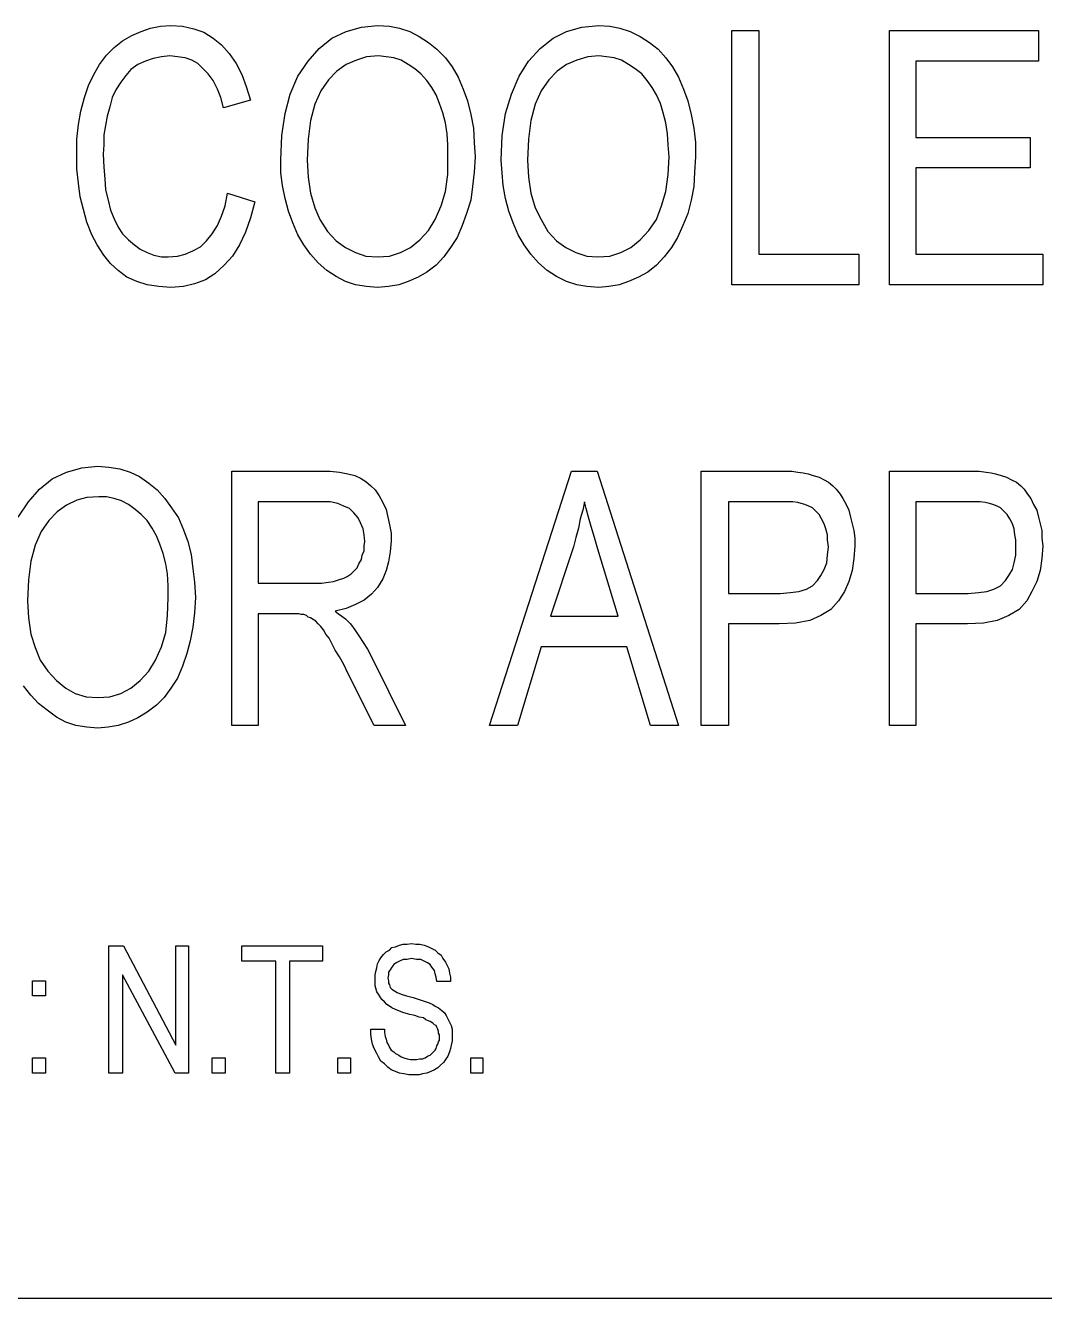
# Model space of a CAD drawing. Header units: metres. Extents: x 13 to 600, y -782 to -15.
# Drawn here: x 301.3 to 373.4, y -781.6 to -691.4 of the extents above; entities that cross this region are included whole.
import ezdxf

# ---------------------------------------------------------------- set-up
doc = ezdxf.new("R2010")
doc.units = ezdxf.units.M

msp = doc.modelspace()

# ---------------------------------------------------------------- linework, layer by layer
for p, q in [((308.82, -692.16), (309.48, -691.86)), ((309.48, -691.86), (310.14, -691.62)), ((310.14, -691.62), (310.86, -691.5)), ((310.86, -691.5), (311.58, -691.44)), ((311.58, -691.44), (312.42, -691.5)), ((312.42, -691.5), (313.2, -691.68)), ((313.2, -691.68), (313.92, -691.92)), ((313.92, -691.92), (314.58, -692.34)), ((322.98, -692.34), (324, -691.86)), ((324, -691.86), (325.08, -691.56)), ((325.08, -691.56), (326.22, -691.44)), ((326.22, -691.44), (327.06, -691.5)), ((327.06, -691.5), (327.78, -691.62)), ((327.78, -691.62), (328.5, -691.86)), ((328.5, -691.86), (329.16, -692.22)), ((338.64, -692.34), (339.6, -691.86)), ((339.6, -691.86), (340.68, -691.56)), ((340.68, -691.56), (341.88, -691.44)), ((341.88, -691.44), (342.66, -691.5)), ((342.66, -691.5), (343.38, -691.62)), ((343.38, -691.62), (344.1, -691.86)), ((344.1, -691.86), (344.82, -692.22)), ((351.3, -709.8), (351.3, -691.8)), ((351.3, -691.8), (353.22, -691.8)), ((353.22, -691.8), (353.22, -707.64)), ((362.46, -709.8), (362.46, -691.8)), ((362.46, -691.8), (373.02, -691.8)), ((373.02, -691.8), (373.02, -693.96)), ((307.02, -693.54), (307.56, -693)), ((307.56, -693), (308.16, -692.52)), ((308.16, -692.52), (308.82, -692.16)), ((314.58, -692.34), (315.18, -692.82)), ((315.18, -692.82), (315.72, -693.42)), ((322.08, -693.06), (322.98, -692.34)), ((329.16, -692.22), (329.82, -692.64)), ((329.82, -692.64), (330.42, -693.12)), ((337.74, -693.06), (338.64, -692.34)), ((344.82, -692.22), (345.48, -692.64)), ((345.48, -692.64), (346.08, -693.12)), ((306.54, -694.2), (307.02, -693.54)), ((310.32, -693.78), (309.78, -693.96)), ((310.92, -693.66), (310.32, -693.78)), ((311.52, -693.6), (310.92, -693.66)), ((312.06, -693.66), (311.52, -693.6)), ((312.6, -693.72), (312.06, -693.66)), ((313.08, -693.9), (312.6, -693.72)), ((313.5, -694.14), (313.08, -693.9)), ((315.72, -693.42), (316.2, -694.14)), ((321.3, -693.96), (322.08, -693.06)), ((324.72, -693.9), (324, -694.2)), ((325.44, -693.66), (324.72, -693.9)), ((326.28, -693.6), (325.44, -693.66)), ((326.82, -693.66), (326.28, -693.6)), ((327.36, -693.72), (326.82, -693.66)), ((327.9, -693.9), (327.36, -693.72)), ((328.38, -694.2), (327.9, -693.9)), ((330.42, -693.12), (331.02, -693.72)), ((331.02, -693.72), (331.5, -694.38)), ((336.9, -693.96), (337.74, -693.06)), ((340.32, -693.9), (339.6, -694.2)), ((341.1, -693.66), (340.32, -693.9)), ((341.88, -693.6), (341.1, -693.66)), ((342.42, -693.66), (341.88, -693.6)), ((342.96, -693.72), (342.42, -693.66)), ((343.5, -693.9), (342.96, -693.72)), ((343.98, -694.2), (343.5, -693.9)), ((346.08, -693.12), (346.62, -693.72)), ((346.62, -693.72), (347.1, -694.38)), ((306.12, -694.92), (306.54, -694.2)), ((308.76, -694.56), (308.4, -694.98)), ((309.24, -694.2), (308.76, -694.56)), ((309.78, -693.96), (309.24, -694.2)), ((313.86, -694.5), (313.5, -694.14)), ((314.22, -694.86), (313.86, -694.5)), ((316.2, -694.14), (316.62, -694.92)), ((320.58, -695.04), (321.3, -693.96)), ((323.34, -694.68), (322.74, -695.28)), ((324, -694.2), (323.34, -694.68)), ((328.86, -694.5), (328.38, -694.2)), ((329.28, -694.86), (328.86, -694.5)), ((331.5, -694.38), (331.92, -695.1)), ((336.24, -695.04), (336.9, -693.96)), ((338.94, -694.68), (338.34, -695.28)), ((339.6, -694.2), (338.94, -694.68)), ((344.46, -694.5), (343.98, -694.2)), ((344.94, -694.86), (344.46, -694.5)), ((347.1, -694.38), (347.52, -695.1)), ((373.02, -693.96), (364.32, -693.96)), ((364.32, -693.96), (364.32, -699.36)), ((305.46, -696.54), (305.76, -695.7)), ((305.76, -695.7), (306.12, -694.92)), ((308.04, -695.46), (307.68, -696)), ((308.4, -694.98), (308.04, -695.46)), ((314.58, -695.34), (314.22, -694.86)), ((314.88, -695.94), (314.58, -695.34)), ((316.62, -694.92), (316.92, -695.76)), ((320.04, -696.3), (320.58, -695.04)), ((322.74, -695.28), (322.2, -696.06)), ((329.7, -695.34), (329.28, -694.86)), ((330.06, -695.82), (329.7, -695.34)), ((331.92, -695.1), (332.28, -695.94)), ((335.7, -696.3), (336.24, -695.04)), ((338.34, -695.28), (337.8, -696.06)), ((345.3, -695.34), (344.94, -694.86)), ((345.66, -695.82), (345.3, -695.34)), ((347.52, -695.1), (347.88, -695.94)), ((305.22, -697.5), (305.46, -696.54)), ((307.44, -696.54), (307.26, -697.2)), ((307.68, -696), (307.44, -696.54)), ((315.12, -696.54), (314.88, -695.94)), ((315.3, -697.26), (315.12, -696.54)), ((316.92, -695.76), (317.22, -696.72)), ((319.68, -697.68), (320.04, -696.3)), ((322.2, -696.06), (321.78, -697.02)), ((330.36, -696.36), (330.06, -695.82)), ((330.6, -696.96), (330.36, -696.36)), ((332.28, -695.94), (332.58, -696.78)), ((335.28, -697.68), (335.7, -696.3)), ((337.8, -696.06), (337.38, -697.02)), ((345.96, -696.36), (345.66, -695.82)), ((346.26, -696.96), (345.96, -696.36)), ((347.88, -695.94), (348.18, -696.78)), ((305.04, -698.46), (305.22, -697.5)), ((307.26, -697.2), (307.08, -697.86)), ((317.22, -696.72), (315.3, -697.26)), ((321.78, -697.02), (321.48, -698.16)), ((330.84, -697.62), (330.6, -696.96)), ((332.58, -696.78), (332.82, -697.74)), ((337.38, -697.02), (337.08, -698.16)), ((346.44, -697.62), (346.26, -696.96)), ((348.18, -696.78), (348.42, -697.74)), ((307.08, -697.86), (306.96, -698.52)), ((319.44, -699.24), (319.68, -697.68)), ((321.48, -698.16), (321.3, -699.48)), ((331.02, -698.34), (330.84, -697.62)), ((331.14, -699.12), (331.02, -698.34)), ((332.82, -697.74), (333, -698.7)), ((335.04, -699.24), (335.28, -697.68)), ((337.08, -698.16), (336.9, -699.48)), ((346.62, -698.34), (346.44, -697.62)), ((346.74, -699.12), (346.62, -698.34)), ((348.42, -697.74), (348.6, -698.7)), ((304.92, -699.48), (305.04, -698.46)), ((306.96, -698.52), (306.84, -699.18)), ((306.84, -699.18), (306.84, -699.9)), ((319.38, -700.98), (319.44, -699.24)), ((331.2, -699.9), (331.14, -699.12)), ((333, -698.7), (333.06, -699.72)), ((334.98, -700.98), (335.04, -699.24)), ((346.8, -699.9), (346.74, -699.12)), ((348.6, -698.7), (348.72, -699.72)), ((304.92, -700.56), (304.92, -699.48)), ((306.84, -699.9), (306.78, -700.56)), ((321.3, -699.48), (321.24, -700.98)), ((331.2, -700.74), (331.2, -699.9)), ((333.06, -699.72), (333.12, -700.74)), ((336.9, -699.48), (336.84, -700.98)), ((346.86, -700.74), (346.8, -699.9)), ((348.72, -699.72), (348.72, -700.74)), ((364.32, -699.36), (372.42, -699.36)), ((372.42, -699.36), (372.42, -701.52)), ((304.92, -701.58), (304.92, -700.56)), ((306.78, -700.56), (306.84, -701.46)), ((319.38, -701.88), (319.38, -700.98)), ((321.24, -700.98), (321.3, -702.18)), ((331.2, -702), (331.2, -700.74)), ((333.12, -700.74), (333.06, -701.82)), ((335.04, -701.88), (334.98, -700.98)), ((336.84, -700.98), (336.9, -702.18)), ((346.8, -702), (346.86, -700.74)), ((348.72, -700.74), (348.66, -701.82)), ((305.04, -702.6), (304.92, -701.58)), ((306.84, -701.46), (306.9, -702.3)), ((319.5, -702.78), (319.38, -701.88)), ((331.02, -703.2), (331.2, -702)), ((333.06, -701.82), (332.94, -702.84)), ((335.1, -702.78), (335.04, -701.88)), ((346.62, -703.2), (346.8, -702)), ((348.66, -701.82), (348.6, -702.84)), ((372.42, -701.52), (364.32, -701.52)), ((364.32, -701.52), (364.32, -707.64)), ((305.16, -703.56), (305.04, -702.6)), ((306.9, -702.3), (306.96, -703.08)), ((319.68, -703.68), (319.5, -702.78)), ((321.3, -702.18), (321.48, -703.32)), ((332.94, -702.84), (332.82, -703.8)), ((335.28, -703.68), (335.1, -702.78)), ((336.9, -702.18), (337.08, -703.32)), ((348.6, -702.84), (348.42, -703.8)), ((305.4, -704.46), (305.16, -703.56)), ((306.96, -703.08), (307.14, -703.8)), ((307.14, -703.8), (307.32, -704.52)), ((315.42, -704.22), (315.6, -703.32)), ((315.6, -703.32), (317.52, -703.92)), ((319.92, -704.58), (319.68, -703.68)), ((321.48, -703.32), (321.78, -704.34)), ((330.72, -704.22), (331.02, -703.2)), ((332.82, -703.8), (332.52, -704.76)), ((335.52, -704.58), (335.28, -703.68)), ((337.08, -703.32), (337.38, -704.34)), ((346.32, -704.22), (346.62, -703.2)), ((348.42, -703.8), (348.18, -704.76)), ((305.64, -705.36), (305.4, -704.46)), ((307.32, -704.52), (307.56, -705.12)), ((315.18, -704.94), (315.42, -704.22)), ((317.52, -703.92), (317.22, -705.06)), ((320.22, -705.42), (319.92, -704.58)), ((321.78, -704.34), (322.14, -705.18)), ((330.3, -705.18), (330.72, -704.22)), ((335.82, -705.42), (335.52, -704.58)), ((337.38, -704.34), (337.8, -705.18)), ((345.96, -705.18), (346.32, -704.22)), ((306, -706.26), (305.64, -705.36)), ((307.56, -705.12), (307.86, -705.72)), ((314.52, -706.2), (314.88, -705.6)), ((314.88, -705.6), (315.18, -704.94)), ((317.22, -705.06), (316.86, -706.08)), ((320.58, -706.26), (320.22, -705.42)), ((322.14, -705.18), (322.68, -706.02)), ((329.82, -705.96), (330.3, -705.18)), ((332.22, -705.6), (331.86, -706.44)), ((332.52, -704.76), (332.22, -705.6)), ((336.18, -706.26), (335.82, -705.42)), ((337.8, -705.18), (338.28, -706.02)), ((345.42, -705.96), (345.96, -705.18)), ((347.82, -705.6), (347.46, -706.44)), ((348.18, -704.76), (347.82, -705.6)), ((306.36, -706.98), (306, -706.26)), ((307.86, -705.72), (308.16, -706.2)), ((308.16, -706.2), (308.58, -706.62)), ((314.1, -706.68), (314.52, -706.2)), ((316.86, -706.08), (316.44, -706.98)), ((321, -706.98), (320.58, -706.26)), ((322.68, -706.02), (323.28, -706.68)), ((329.22, -706.62), (329.82, -705.96)), ((331.86, -706.44), (331.38, -707.16)), ((336.6, -706.98), (336.18, -706.26)), ((338.28, -706.02), (338.88, -706.68)), ((344.82, -706.62), (345.42, -705.96)), ((347.46, -706.44), (347.04, -707.16)), ((306.84, -707.7), (306.36, -706.98)), ((308.58, -706.62), (309, -706.98)), ((309, -706.98), (309.42, -707.28)), ((309.42, -707.28), (309.9, -707.52)), ((312.6, -707.64), (313.14, -707.4)), ((313.14, -707.4), (313.68, -707.1)), ((313.68, -707.1), (314.1, -706.68)), ((316.44, -706.98), (315.96, -707.76)), ((321.48, -707.64), (321, -706.98)), ((323.28, -706.68), (323.94, -707.16)), ((323.94, -707.16), (324.66, -707.52)), ((327.84, -707.52), (328.56, -707.16)), ((328.56, -707.16), (329.22, -706.62)), ((331.38, -707.16), (330.9, -707.82)), ((337.08, -707.64), (336.6, -706.98)), ((338.88, -706.68), (339.54, -707.16)), ((339.54, -707.16), (340.26, -707.52)), ((343.44, -707.52), (344.16, -707.16)), ((344.16, -707.16), (344.82, -706.62)), ((347.04, -707.16), (346.5, -707.82)), ((307.32, -708.3), (306.84, -707.7)), ((307.86, -708.78), (307.32, -708.3)), ((309.9, -707.52), (310.38, -707.7)), ((310.38, -707.7), (310.92, -707.82)), ((310.92, -707.82), (311.4, -707.82)), ((311.4, -707.82), (312.06, -707.76)), ((312.06, -707.76), (312.6, -707.64)), ((315.96, -707.76), (315.36, -708.42)), ((322.02, -708.24), (321.48, -707.64)), ((322.62, -708.78), (322.02, -708.24)), ((324.66, -707.52), (325.38, -707.76)), ((325.38, -707.76), (326.22, -707.82)), ((326.22, -707.82), (327.06, -707.76)), ((327.06, -707.76), (327.84, -707.52)), ((330.9, -707.82), (330.36, -708.42)), ((337.62, -708.24), (337.08, -707.64)), ((338.22, -708.78), (337.62, -708.24)), ((340.26, -707.52), (341.04, -707.76)), ((341.04, -707.76), (341.82, -707.82)), ((341.82, -707.82), (342.66, -707.76)), ((342.66, -707.76), (343.44, -707.52)), ((346.5, -707.82), (345.96, -708.42)), ((353.22, -707.64), (360.3, -707.64)), ((360.3, -707.64), (360.3, -709.8)), ((364.32, -707.64), (373.32, -707.64)), ((373.32, -707.64), (373.32, -709.8)), ((308.46, -709.26), (307.86, -708.78)), ((314.7, -709.02), (314.04, -709.44)), ((315.36, -708.42), (314.7, -709.02)), ((323.28, -709.2), (322.62, -708.78)), ((323.94, -709.56), (323.28, -709.2)), ((329.7, -708.9), (329.1, -709.26)), ((330.36, -708.42), (329.7, -708.9)), ((338.88, -709.2), (338.22, -708.78)), ((339.6, -709.56), (338.88, -709.2)), ((345.36, -708.9), (344.7, -709.26)), ((345.96, -708.42), (345.36, -708.9)), ((309.18, -709.56), (308.46, -709.26)), ((309.9, -709.8), (309.18, -709.56)), ((310.74, -709.92), (309.9, -709.8)), ((311.58, -709.98), (310.74, -709.92)), ((312.48, -709.92), (311.58, -709.98)), ((313.26, -709.74), (312.48, -709.92)), ((314.04, -709.44), (313.26, -709.74)), ((324.66, -709.8), (323.94, -709.56)), ((325.44, -709.92), (324.66, -709.8)), ((326.22, -709.98), (325.44, -709.92)), ((327, -709.92), (326.22, -709.98)), ((327.72, -709.8), (327, -709.92)), ((328.38, -709.56), (327.72, -709.8)), ((329.1, -709.26), (328.38, -709.56)), ((340.32, -709.8), (339.6, -709.56)), ((341.04, -709.92), (340.32, -709.8)), ((341.88, -709.98), (341.04, -709.92)), ((342.6, -709.92), (341.88, -709.98)), ((343.32, -709.8), (342.6, -709.92)), ((343.98, -709.56), (343.32, -709.8)), ((344.7, -709.26), (343.98, -709.56)), ((360.3, -709.8), (351.3, -709.8)), ((373.32, -709.8), (362.46, -709.8)), ((304.2, -723.06), (305.28, -722.76)), ((305.28, -722.76), (306.42, -722.64)), ((306.42, -722.64), (307.2, -722.7)), ((307.2, -722.7), (307.98, -722.82)), ((302.28, -724.26), (303.18, -723.54)), ((303.18, -723.54), (304.2, -723.06)), ((307.98, -722.82), (308.7, -723.06)), ((308.7, -723.06), (309.36, -723.36)), ((309.36, -723.36), (310.02, -723.84)), ((315.9, -741), (315.9, -723)), ((315.9, -723), (322.14, -723)), ((322.14, -723), (322.86, -723)), ((322.86, -723), (323.52, -723.06)), ((323.52, -723.06), (324.12, -723.18)), ((324.12, -723.18), (324.6, -723.3)), ((324.6, -723.3), (325.02, -723.48)), ((325.02, -723.48), (325.38, -723.72)), ((334.14, -741), (339.96, -723)), ((339.96, -723), (341.76, -723)), ((341.76, -723), (347.52, -741)), ((349.14, -741), (349.14, -723)), ((349.14, -723), (354.54, -723)), ((354.54, -723), (355.08, -723)), ((355.08, -723), (355.56, -723)), ((355.56, -723), (355.98, -723.06)), ((355.98, -723.06), (356.34, -723.12)), ((356.34, -723.12), (356.7, -723.18)), ((356.7, -723.18), (357.06, -723.3)), ((357.06, -723.3), (357.48, -723.42)), ((357.48, -723.42), (357.84, -723.6)), ((357.84, -723.6), (358.14, -723.78)), ((362.46, -741), (362.46, -723)), ((362.46, -723), (367.8, -723)), ((367.8, -723), (368.34, -723)), ((368.34, -723), (368.82, -723)), ((368.82, -723), (369.3, -723.06)), ((369.3, -723.06), (369.66, -723.12)), ((369.66, -723.12), (369.96, -723.18)), ((369.96, -723.18), (370.38, -723.3)), ((370.38, -723.3), (370.74, -723.42)), ((370.74, -723.42), (371.1, -723.6)), ((371.1, -723.6), (371.46, -723.78)), ((301.5, -725.16), (302.28, -724.26)), ((310.02, -723.84), (310.62, -724.32)), ((310.62, -724.32), (311.16, -724.92)), ((325.38, -723.72), (325.74, -724.02)), ((325.74, -724.02), (326.04, -724.32)), ((326.04, -724.32), (326.34, -724.74)), ((358.14, -723.78), (358.44, -724.02)), ((358.44, -724.02), (358.68, -724.26)), ((358.68, -724.26), (358.98, -724.62)), ((371.46, -723.78), (371.76, -724.02)), ((371.76, -724.02), (372, -724.26)), ((372, -724.26), (372.24, -724.62)), ((300.78, -726.24), (301.5, -725.16)), ((304.2, -725.4), (303.54, -725.88)), ((304.92, -725.04), (304.2, -725.4)), ((305.64, -724.86), (304.92, -725.04)), ((306.48, -724.8), (305.64, -724.86)), ((307.02, -724.8), (306.48, -724.8)), ((307.56, -724.92), (307.02, -724.8)), ((308.1, -725.1), (307.56, -724.92)), ((308.58, -725.34), (308.1, -725.1)), ((309.06, -725.7), (308.58, -725.34)), ((311.16, -724.92), (311.64, -725.58)), ((322.26, -725.16), (317.76, -725.16)), ((317.76, -725.16), (317.76, -730.92)), ((322.86, -725.16), (322.26, -725.16)), ((323.4, -725.28), (322.86, -725.16)), ((323.82, -725.46), (323.4, -725.28)), ((324.24, -725.64), (323.82, -725.46)), ((326.34, -724.74), (326.58, -725.22)), ((326.58, -725.22), (326.82, -725.7)), ((340.86, -725.16), (340.74, -725.76)), ((340.98, -725.64), (340.86, -725.16)), ((354.72, -725.16), (351.06, -725.16)), ((351.06, -725.16), (351.06, -731.64)), ((355.2, -725.16), (354.72, -725.16)), ((355.62, -725.16), (355.2, -725.16)), ((355.98, -725.22), (355.62, -725.16)), ((356.22, -725.28), (355.98, -725.22)), ((356.46, -725.34), (356.22, -725.28)), ((356.76, -725.46), (356.46, -725.34)), ((357, -725.58), (356.76, -725.46)), ((358.98, -724.62), (359.16, -724.92)), ((359.16, -724.92), (359.4, -725.34)), ((359.4, -725.34), (359.58, -725.76)), ((367.98, -725.16), (364.32, -725.16)), ((364.32, -725.16), (364.32, -731.64)), ((368.46, -725.16), (367.98, -725.16)), ((368.88, -725.16), (368.46, -725.16)), ((369.24, -725.22), (368.88, -725.16)), ((369.54, -725.28), (369.24, -725.22)), ((369.78, -725.34), (369.54, -725.28)), ((370.08, -725.46), (369.78, -725.34)), ((370.32, -725.58), (370.08, -725.46)), ((372.24, -724.62), (372.48, -724.92)), ((372.48, -724.92), (372.66, -725.34)), ((372.66, -725.34), (372.9, -725.76)), ((303.54, -725.88), (302.94, -726.48)), ((309.48, -726.06), (309.06, -725.7)), ((309.9, -726.48), (309.48, -726.06)), ((311.64, -725.58), (312.12, -726.3)), ((312.12, -726.3), (312.48, -727.14)), ((324.54, -725.94), (324.24, -725.64)), ((324.84, -726.3), (324.54, -725.94)), ((325.02, -726.66), (324.84, -726.3)), ((326.82, -725.7), (326.94, -726.24)), ((326.94, -726.24), (327.06, -726.78)), ((340.56, -726.36), (340.44, -727.02)), ((340.74, -725.76), (340.56, -726.36)), ((341.16, -726.24), (340.98, -725.64)), ((341.34, -726.9), (341.16, -726.24)), ((357.24, -725.82), (357, -725.58)), ((357.48, -726.06), (357.24, -725.82)), ((357.66, -726.36), (357.48, -726.06)), ((357.84, -726.72), (357.66, -726.36)), ((359.58, -725.76), (359.7, -726.24)), ((359.7, -726.24), (359.82, -726.72)), ((370.56, -725.82), (370.32, -725.58)), ((370.8, -726.06), (370.56, -725.82)), ((370.98, -726.36), (370.8, -726.06)), ((371.16, -726.72), (370.98, -726.36)), ((372.9, -725.76), (373.02, -726.24)), ((373.02, -726.24), (373.14, -726.72)), ((302.4, -727.26), (301.98, -728.22)), ((302.94, -726.48), (302.4, -727.26)), ((310.26, -727.02), (309.9, -726.48)), ((310.56, -727.56), (310.26, -727.02)), ((312.48, -727.14), (312.78, -727.98)), ((325.2, -727.08), (325.02, -726.66)), ((325.26, -727.5), (325.2, -727.08)), ((327.06, -726.78), (327.18, -727.38)), ((340.44, -727.02), (340.26, -727.68)), ((341.58, -727.68), (341.34, -726.9)), ((357.96, -727.08), (357.84, -726.72)), ((358.08, -727.5), (357.96, -727.08)), ((359.82, -726.72), (359.94, -727.2)), ((359.94, -727.2), (360, -727.74)), ((371.28, -727.08), (371.16, -726.72)), ((371.34, -727.5), (371.28, -727.08)), ((373.14, -726.72), (373.26, -727.2)), ((373.26, -727.2), (373.26, -727.74)), ((310.8, -728.16), (310.56, -727.56)), ((311.04, -728.82), (310.8, -728.16)), ((312.78, -727.98), (313.02, -728.88)), ((325.32, -727.98), (325.26, -727.5)), ((325.26, -728.28), (325.32, -727.98)), ((327.18, -727.92), (327.12, -728.7)), ((327.18, -727.38), (327.18, -727.92)), ((340.26, -727.68), (340.08, -728.34)), ((341.82, -728.52), (341.58, -727.68)), ((358.08, -727.86), (358.08, -727.5)), ((358.14, -728.34), (358.08, -727.86)), ((360, -727.74), (360, -728.28)), ((371.4, -727.86), (371.34, -727.5)), ((371.4, -728.34), (371.4, -727.86)), ((373.26, -727.74), (373.32, -728.28)), ((301.98, -728.22), (301.68, -729.36)), ((311.22, -729.54), (311.04, -728.82)), ((313.02, -728.88), (313.14, -729.9)), ((325.08, -729.24), (325.14, -728.94)), ((325.14, -728.94), (325.26, -728.64)), ((325.26, -728.64), (325.26, -728.28)), ((327.12, -728.7), (327, -729.42)), ((340.08, -728.34), (338.46, -733.26)), ((343.26, -733.26), (341.82, -728.52)), ((358.02, -729.48), (358.08, -728.94)), ((358.08, -728.94), (358.14, -728.34)), ((360, -728.28), (359.94, -729.18)), ((371.28, -729.48), (371.4, -728.94)), ((371.4, -728.94), (371.4, -728.34)), ((373.32, -728.28), (373.26, -729.18)), ((301.68, -729.36), (301.5, -730.68)), ((311.34, -730.26), (311.22, -729.54)), ((313.14, -729.9), (313.26, -730.86)), ((324.54, -730.08), (324.78, -729.84)), ((324.78, -729.84), (324.9, -729.54)), ((324.9, -729.54), (325.08, -729.24)), ((327, -729.42), (326.82, -730.02)), ((357.6, -730.38), (357.84, -729.96)), ((357.84, -729.96), (358.02, -729.48)), ((359.94, -729.18), (359.82, -730.02)), ((370.92, -730.38), (371.16, -729.96)), ((371.16, -729.96), (371.28, -729.48)), ((373.26, -729.18), (373.14, -730.02)), ((301.5, -730.68), (301.44, -732.18)), ((311.4, -731.1), (311.34, -730.26)), ((313.26, -730.86), (313.32, -731.94)), ((322.26, -730.92), (322.74, -730.86)), ((322.74, -730.86), (323.1, -730.8)), ((323.1, -730.8), (323.46, -730.68)), ((323.46, -730.68), (323.82, -730.56)), ((323.82, -730.56), (324.06, -730.44)), ((324.06, -730.44), (324.36, -730.26)), ((324.36, -730.26), (324.54, -730.08)), ((326.58, -730.62), (326.22, -731.22)), ((326.82, -730.02), (326.58, -730.62)), ((357, -731.1), (357.36, -730.74)), ((357.36, -730.74), (357.6, -730.38)), ((359.58, -730.8), (359.28, -731.52)), ((359.82, -730.02), (359.58, -730.8)), ((370.32, -731.1), (370.68, -730.74)), ((370.68, -730.74), (370.92, -730.38)), ((372.9, -730.8), (372.54, -731.52)), ((373.14, -730.02), (372.9, -730.8)), ((311.4, -731.94), (311.4, -731.1)), ((317.76, -730.92), (321.78, -730.92)), ((321.78, -730.92), (322.26, -730.92)), ((325.8, -731.7), (325.26, -732.12)), ((326.22, -731.22), (325.8, -731.7)), ((351.06, -731.64), (354.72, -731.64)), ((354.72, -731.64), (355.44, -731.58)), ((355.44, -731.58), (356.04, -731.52)), ((356.04, -731.52), (356.58, -731.34)), ((356.58, -731.34), (357, -731.1)), ((359.28, -731.52), (358.86, -732.18)), ((364.32, -731.64), (368.04, -731.64)), ((368.04, -731.64), (368.76, -731.58)), ((368.76, -731.58), (369.36, -731.52)), ((369.36, -731.52), (369.84, -731.34)), ((369.84, -731.34), (370.32, -731.1)), ((372.54, -731.52), (372.18, -732.18)), ((301.44, -732.18), (301.5, -733.38)), ((311.34, -733.2), (311.4, -731.94)), ((313.32, -731.94), (313.26, -733.02)), ((324.66, -732.42), (324, -732.72)), ((325.26, -732.12), (324.66, -732.42)), ((358.86, -732.18), (358.32, -732.78)), ((372.18, -732.18), (371.64, -732.78)), ((301.5, -733.38), (301.68, -734.52)), ((311.22, -734.4), (311.34, -733.2)), ((313.26, -733.02), (313.14, -734.04)), ((319.92, -733.08), (317.76, -733.08)), ((317.76, -733.08), (317.76, -741)), ((320.22, -733.08), (319.92, -733.08)), ((320.46, -733.08), (320.22, -733.08)), ((320.64, -733.08), (320.46, -733.08)), ((320.82, -733.14), (320.64, -733.08)), ((321, -733.14), (320.82, -733.14)), ((321.18, -733.2), (321, -733.14)), ((321.3, -733.32), (321.18, -733.2)), ((321.48, -733.38), (321.3, -733.32)), ((321.66, -733.5), (321.48, -733.38)), ((321.84, -733.62), (321.66, -733.5)), ((324, -732.72), (323.22, -732.9)), ((323.22, -732.9), (323.46, -733.08)), ((323.46, -733.08), (323.7, -733.26)), ((323.7, -733.26), (323.94, -733.44)), ((323.94, -733.44), (324.12, -733.62)), ((338.46, -733.26), (343.26, -733.26)), ((356.82, -733.56), (355.8, -733.74)), ((357.6, -733.2), (356.82, -733.56)), ((358.32, -732.78), (357.6, -733.2)), ((370.08, -733.56), (369.12, -733.74)), ((370.92, -733.2), (370.08, -733.56)), ((371.64, -732.78), (370.92, -733.2)), ((310.92, -735.42), (311.22, -734.4)), ((313.14, -734.04), (312.96, -735)), ((322.02, -733.8), (321.84, -733.62)), ((322.2, -733.98), (322.02, -733.8)), ((322.38, -734.22), (322.2, -733.98)), ((322.56, -734.52), (322.38, -734.22)), ((324.12, -733.62), (324.3, -733.8)), ((324.3, -733.8), (324.6, -734.22)), ((324.6, -734.22), (324.9, -734.64)), ((354.66, -733.8), (351.06, -733.8)), ((351.06, -733.8), (351.06, -741)), ((355.8, -733.74), (354.66, -733.8)), ((367.98, -733.8), (364.32, -733.8)), ((364.32, -733.8), (364.32, -741)), ((369.12, -733.74), (367.98, -733.8)), ((301.68, -734.52), (301.98, -735.48)), ((312.96, -735), (312.72, -735.9)), ((322.8, -734.82), (322.56, -734.52)), ((322.98, -735.18), (322.8, -734.82)), ((323.22, -735.66), (322.98, -735.18)), ((324.9, -734.64), (325.2, -735.12)), ((325.2, -735.12), (325.5, -735.6)), ((301.98, -735.48), (302.34, -736.38)), ((310.5, -736.38), (310.92, -735.42)), ((312.72, -735.9), (312.42, -736.8)), ((323.52, -736.14), (323.22, -735.66)), ((323.82, -736.68), (323.52, -736.14)), ((325.5, -735.6), (325.8, -736.14)), ((325.8, -736.14), (328.2, -741)), ((337.8, -735.42), (336.12, -741)), ((343.86, -735.42), (337.8, -735.42)), ((345.54, -741), (343.86, -735.42)), ((302.34, -736.38), (302.88, -737.16)), ((302.88, -737.16), (303.48, -737.82)), ((309.42, -737.82), (310.02, -737.16)), ((310.02, -737.16), (310.5, -736.38)), ((312.42, -736.8), (312.06, -737.64)), ((324.12, -737.28), (323.82, -736.68)), ((303.48, -737.82), (304.14, -738.36)), ((308.76, -738.36), (309.42, -737.82)), ((312.06, -737.64), (311.58, -738.36)), ((325.98, -741), (324.12, -737.28)), ((301.68, -738.84), (301.14, -738.18)), ((302.22, -739.44), (301.68, -738.84)), ((304.14, -738.36), (304.8, -738.72)), ((304.8, -738.72), (305.58, -738.96)), ((305.58, -738.96), (306.42, -739.02)), ((306.42, -739.02), (307.26, -738.96)), ((307.26, -738.96), (308.04, -738.72)), ((308.04, -738.72), (308.76, -738.36)), ((311.58, -738.36), (311.1, -739.02)), ((302.82, -739.92), (302.22, -739.44)), ((310.56, -739.56), (309.9, -740.04)), ((311.1, -739.02), (310.56, -739.56)), ((303.48, -740.4), (302.82, -739.92)), ((304.14, -740.76), (303.48, -740.4)), ((304.86, -741), (304.14, -740.76)), ((308.58, -740.76), (307.86, -741)), ((309.24, -740.46), (308.58, -740.76)), ((309.9, -740.04), (309.24, -740.46)), ((305.64, -741.12), (304.86, -741)), ((306.42, -741.18), (305.64, -741.12)), ((307.14, -741.12), (306.42, -741.18)), ((307.86, -741), (307.14, -741.12)), ((317.76, -741), (315.9, -741)), ((328.2, -741), (325.98, -741)), ((336.12, -741), (334.14, -741)), ((347.52, -741), (345.54, -741)), ((351.06, -741), (349.14, -741)), ((364.32, -741), (362.46, -741)), ((307.2, -765.6), (307.2, -756.6)), ((307.2, -756.6), (308.22, -756.6)), ((308.22, -756.6), (311.94, -763.62)), ((311.94, -763.62), (311.94, -756.6)), ((311.94, -756.6), (312.84, -756.6)), ((312.84, -756.6), (312.84, -765.6)), ((316.62, -757.68), (316.62, -756.6)), ((316.62, -756.6), (322.32, -756.6)), ((322.32, -756.6), (322.32, -757.68)), ((326.82, -757.02), (327.06, -756.9)), ((327.06, -756.9), (327.24, -756.72)), ((327.24, -756.72), (327.48, -756.66)), ((327.48, -756.66), (327.78, -756.54)), ((327.78, -756.54), (328.02, -756.48)), ((328.02, -756.48), (328.32, -756.48)), ((328.32, -756.48), (328.62, -756.42)), ((328.62, -756.42), (328.92, -756.48)), ((328.92, -756.48), (329.22, -756.48)), ((329.22, -756.48), (329.52, -756.54)), ((329.52, -756.54), (329.82, -756.66)), ((329.82, -756.66), (330.06, -756.78)), ((330.06, -756.78), (330.3, -756.9)), ((330.3, -756.9), (330.48, -757.08)), ((319.02, -757.68), (316.62, -757.68)), ((319.02, -765.6), (319.02, -757.68)), ((322.32, -757.68), (319.98, -757.68)), ((319.98, -757.68), (319.98, -765.6)), ((326.16, -758.16), (326.22, -757.86)), ((326.22, -757.86), (326.34, -757.62)), ((326.34, -757.62), (326.46, -757.44)), ((326.46, -757.44), (326.64, -757.2)), ((326.64, -757.2), (326.82, -757.02)), ((327.54, -757.8), (327.36, -757.92)), ((327.78, -757.68), (327.54, -757.8)), ((328.02, -757.56), (327.78, -757.68)), ((328.32, -757.56), (328.02, -757.56)), ((328.62, -757.5), (328.32, -757.56)), ((328.98, -757.56), (328.62, -757.5)), ((329.28, -757.56), (328.98, -757.56)), ((329.52, -757.68), (329.28, -757.56)), ((329.76, -757.8), (329.52, -757.68)), ((329.94, -757.92), (329.76, -757.8)), ((330.48, -757.08), (330.72, -757.26)), ((330.72, -757.26), (330.84, -757.5)), ((330.84, -757.5), (331.02, -757.74)), ((331.02, -757.74), (331.14, -757.98)), ((311.88, -765.6), (308.16, -758.64)), ((308.16, -758.64), (308.16, -765.6)), ((326.04, -758.64), (326.1, -758.4)), ((326.04, -758.94), (326.04, -758.64)), ((326.1, -758.4), (326.16, -758.16)), ((327, -758.64), (326.94, -758.88)), ((327.12, -758.28), (327, -758.46)), ((327, -758.46), (327, -758.64)), ((327.24, -758.1), (327.12, -758.28)), ((327.36, -757.92), (327.24, -758.1)), ((330.06, -758.1), (329.94, -757.92)), ((330.24, -758.34), (330.06, -758.1)), ((330.3, -758.58), (330.24, -758.34)), ((330.36, -758.82), (330.3, -758.58)), ((331.14, -757.98), (331.26, -758.22)), ((331.26, -758.22), (331.32, -758.52)), ((331.32, -758.52), (331.38, -758.82)), ((301.8, -760.14), (301.8, -759.06)), ((301.8, -759.06), (302.7, -759.06)), ((302.7, -759.06), (302.7, -760.14)), ((326.04, -759.18), (326.04, -758.94)), ((326.04, -759.42), (326.04, -759.18)), ((326.1, -759.6), (326.04, -759.42)), ((326.16, -759.84), (326.1, -759.6)), ((326.94, -758.88), (327, -759.06)), ((327, -759.06), (327, -759.24)), ((327, -759.24), (327.06, -759.36)), ((327.06, -759.36), (327.12, -759.54)), ((327.12, -759.54), (327.24, -759.66)), ((327.24, -759.66), (327.42, -759.78)), ((330.42, -759.12), (330.36, -758.82)), ((331.38, -759.12), (330.42, -759.12)), ((331.38, -758.82), (331.38, -759.12)), ((302.7, -760.14), (301.8, -760.14)), ((326.28, -760.02), (326.16, -759.84)), ((326.4, -760.2), (326.28, -760.02)), ((326.52, -760.38), (326.4, -760.2)), ((326.7, -760.56), (326.52, -760.38)), ((326.88, -760.74), (326.7, -760.56)), ((327.42, -759.78), (327.6, -759.9)), ((327.6, -759.9), (327.9, -760.02)), ((327.9, -760.02), (328.26, -760.14)), ((328.26, -760.14), (328.74, -760.26)), ((328.74, -760.26), (329.16, -760.38)), ((329.16, -760.38), (329.52, -760.5)), ((329.52, -760.5), (329.88, -760.62)), ((327.06, -760.86), (326.88, -760.74)), ((327.24, -760.98), (327.06, -760.86)), ((327.48, -761.1), (327.24, -760.98)), ((327.78, -761.22), (327.48, -761.1)), ((328.08, -761.34), (327.78, -761.22)), ((328.5, -761.46), (328.08, -761.34)), ((328.86, -761.52), (328.5, -761.46)), ((329.88, -760.62), (330.12, -760.74)), ((330.12, -760.74), (330.3, -760.86)), ((330.3, -760.86), (330.54, -760.98)), ((330.54, -760.98), (330.78, -761.16)), ((330.78, -761.16), (330.96, -761.34)), ((330.96, -761.34), (331.08, -761.52)), ((329.16, -761.64), (328.86, -761.52)), ((329.46, -761.7), (329.16, -761.64)), ((329.64, -761.82), (329.46, -761.7)), ((329.76, -761.88), (329.64, -761.82)), ((329.94, -761.94), (329.76, -761.88)), ((330.12, -762.06), (329.94, -761.94)), ((330.24, -762.18), (330.12, -762.06)), ((330.36, -762.24), (330.24, -762.18)), ((330.42, -762.36), (330.36, -762.24)), ((330.48, -762.48), (330.42, -762.36)), ((331.08, -761.52), (331.2, -761.76)), ((331.2, -761.76), (331.32, -762)), ((331.32, -762), (331.44, -762.24)), ((331.44, -762.24), (331.5, -762.48)), ((325.74, -762.48), (326.7, -762.48)), ((325.74, -762.84), (325.74, -762.48)), ((325.8, -763.2), (325.74, -762.84)), ((325.86, -763.56), (325.8, -763.2)), ((326.7, -762.48), (326.7, -762.72)), ((326.7, -762.72), (326.76, -763.02)), ((326.76, -763.02), (326.82, -763.2)), ((326.82, -763.2), (326.88, -763.44)), ((330.54, -762.66), (330.48, -762.48)), ((330.54, -762.78), (330.54, -762.66)), ((330.6, -762.9), (330.54, -762.78)), ((330.54, -763.38), (330.6, -763.26)), ((330.6, -763.08), (330.6, -762.9)), ((330.6, -763.26), (330.6, -763.08)), ((331.5, -762.48), (331.5, -762.78)), ((331.5, -762.78), (331.5, -763.02)), ((331.5, -763.02), (331.5, -763.32)), ((325.98, -763.86), (325.86, -763.56)), ((326.16, -764.22), (325.98, -763.86)), ((326.88, -763.44), (327, -763.62)), ((327, -763.62), (327.06, -763.8)), ((327.06, -763.8), (327.18, -763.98)), ((327.18, -763.98), (327.36, -764.1)), ((327.36, -764.1), (327.48, -764.22)), ((330.06, -764.22), (330.18, -764.1)), ((330.18, -764.1), (330.3, -763.98)), ((330.3, -763.98), (330.36, -763.86)), ((330.36, -763.86), (330.42, -763.68)), ((330.42, -763.68), (330.48, -763.56)), ((330.48, -763.56), (330.54, -763.38)), ((331.32, -764.1), (331.2, -764.4)), ((331.38, -763.86), (331.32, -764.1)), ((331.44, -763.62), (331.38, -763.86)), ((331.5, -763.32), (331.44, -763.62)), ((301.8, -765.6), (301.8, -764.52)), ((301.8, -764.52), (302.7, -764.52)), ((302.7, -764.52), (302.7, -765.6)), ((314.52, -765.6), (314.52, -764.52)), ((314.52, -764.52), (315.42, -764.52)), ((315.42, -764.52), (315.42, -765.6)), ((323.4, -765.6), (323.4, -764.52)), ((323.4, -764.52), (324.3, -764.52)), ((324.3, -764.52), (324.3, -765.6)), ((326.28, -764.46), (326.16, -764.22)), ((326.46, -764.76), (326.28, -764.46)), ((326.7, -764.94), (326.46, -764.76)), ((326.94, -765.18), (326.7, -764.94)), ((327.48, -764.22), (327.72, -764.34)), ((327.72, -764.34), (327.9, -764.46)), ((327.9, -764.46), (328.08, -764.52)), ((328.08, -764.52), (328.32, -764.58)), ((328.32, -764.58), (328.56, -764.64)), ((328.56, -764.64), (328.8, -764.64)), ((328.8, -764.64), (328.98, -764.64)), ((328.98, -764.64), (329.22, -764.58)), ((329.22, -764.58), (329.4, -764.58)), ((329.4, -764.58), (329.58, -764.52)), ((329.58, -764.52), (329.76, -764.4)), ((329.76, -764.4), (329.94, -764.34)), ((329.94, -764.34), (330.06, -764.22)), ((330.66, -765.06), (330.48, -765.24)), ((330.9, -764.82), (330.66, -765.06)), ((331.02, -764.64), (330.9, -764.82)), ((331.2, -764.4), (331.02, -764.64)), ((332.82, -765.6), (332.82, -764.52)), ((332.82, -764.52), (333.66, -764.52)), ((333.66, -764.52), (333.66, -765.6)), ((302.7, -765.6), (301.8, -765.6)), ((308.16, -765.6), (307.2, -765.6)), ((312.84, -765.6), (311.88, -765.6)), ((315.42, -765.6), (314.52, -765.6)), ((319.98, -765.6), (319.02, -765.6)), ((324.3, -765.6), (323.4, -765.6)), ((327.18, -765.36), (326.94, -765.18)), ((327.48, -765.48), (327.18, -765.36)), ((327.78, -765.6), (327.48, -765.48)), ((328.08, -765.66), (327.78, -765.6)), ((328.44, -765.72), (328.08, -765.66)), ((328.86, -765.72), (328.44, -765.72)), ((329.16, -765.72), (328.86, -765.72)), ((329.4, -765.66), (329.16, -765.72)), ((329.7, -765.6), (329.4, -765.66)), ((330, -765.48), (329.7, -765.6)), ((330.24, -765.36), (330, -765.48)), ((330.48, -765.24), (330.24, -765.36)), ((333.66, -765.6), (332.82, -765.6)), ((573.3, -781.56), (40.26, -781.56))]:
    msp.add_line(p, q)

doc.saveas('drawing.dxf')
